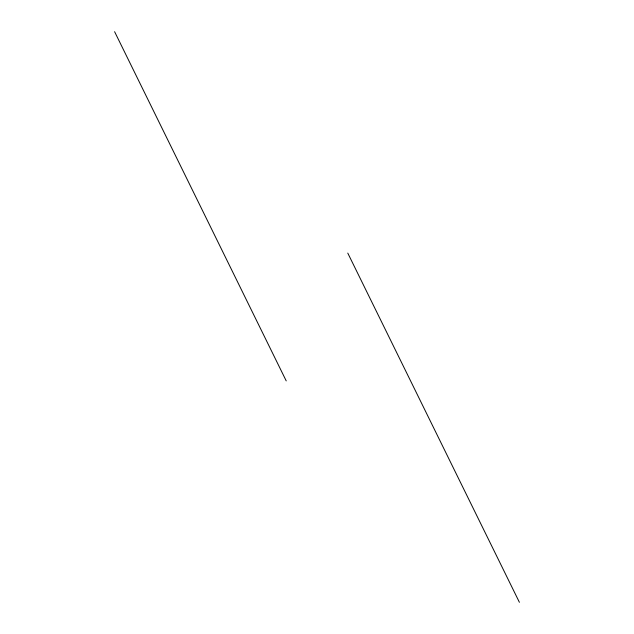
<?xml version="1.0" encoding="UTF-8"?>
<svg xmlns="http://www.w3.org/2000/svg" width="634" height="634" viewBox="0 0 634 634"><rect width="100%" height="100%" fill="white"/><g stroke="black" fill="none" stroke-linecap="round" stroke-linejoin="round"><path stroke-width="0.95" d="M347.773 253.101L519.397 602.3M114.603 31.7L286.227 380.899"/></g></svg>
